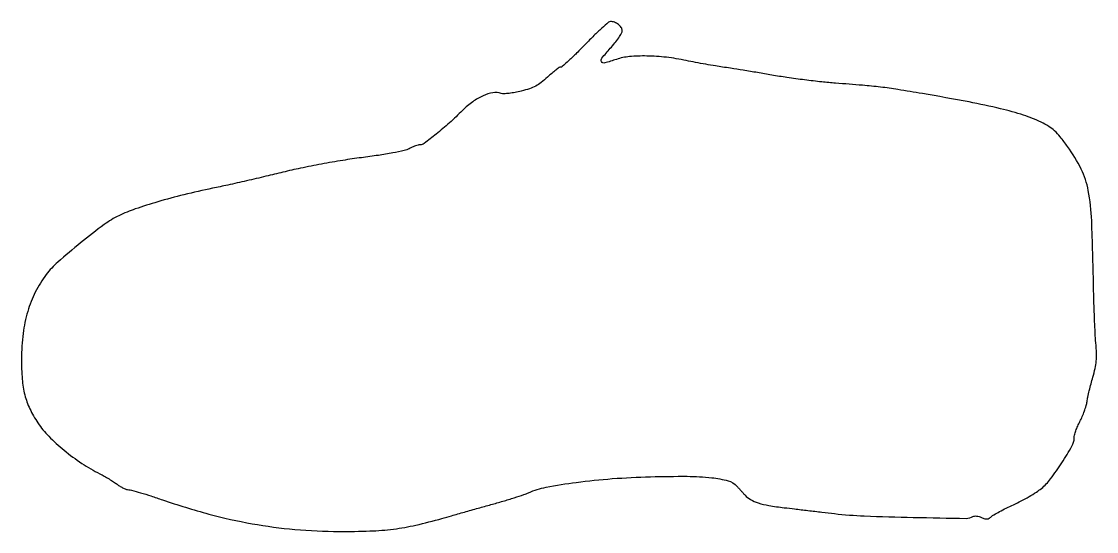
# Model space of a CAD drawing. Extents: x 1 to 472, y 1 to 224.
import ezdxf

# ---------------------------------------------------------------- set-up
doc = ezdxf.new("R2010")
doc.units = 0

msp = doc.modelspace()

# ---------------------------------------------------------------- linework, layer by layer
msp.add_lwpolyline([(247.812193, 214.001424, -0.005324), (244.019346, 210.168321, -0.008168), (240.645576, 206.937918, -0.003614), (237.725631, 204.271059, -0.185303), (237.019352, 204, 0.151456), (236.367682, 203.797966, 0.011549), (234.856194, 202.708939, 0.015047), (233.090742, 201.288451, 0.010874), (231.207159, 199.604898, -0.023594), (228.524504, 197.327158, -0.042052), (226.092379, 195.75891, -0.040569), (223.372379, 194.584573, -0.020347), (219.778292, 193.52853, -0.015433), (217.048478, 192.934603, -0.017611), (214.404506, 192.540006, -0.01699), (212.153906, 192.361939, -0.088306), (210.923544, 192.524266, 0.118657), (207.354308, 192.778545, 0.062644), (203.074436, 191.500389, 0.052925), (198.49224, 188.870184, 0.038654), (194.015632, 185.068056, -0.012071), (188.26589, 179.633386, -0.01354), (182.471789, 174.693186, -0.008611), (177.274669, 170.645356, -0.162533), (175.341806, 170, 0.069578), (174.581629, 169.893702, 0.017318), (173.383911, 169.506739, 0.017366), (172.031314, 168.963577, 0.016655), (170.70034, 168.320815, -0.066037), (168.480503, 167.507186, -0.008401), (163.483081, 166.480428, -0.009101), (157.163227, 165.410956, -0.005684), (149.726523, 164.377616, 0.008559), (141.638121, 163.206282, 0.005479), (132.284768, 161.582486, 0.005495), (123.045919, 159.768853, 0.009193), (115.324687, 158.016154, -0.00252), (107.924768, 156.232226, -0.00167), (99.412781, 154.255529, -0.00168), (91.131147, 152.39072, -0.003271), (84.506956, 150.967892, 0.00876), (71.964545, 148.129485, 0.011019), (60.460807, 145.043205, 0.012114), (50.65814, 141.920682, 0.027901), (43.499292, 138.991475, 0.048821), (37.084108, 135.130833, 0.010223), (26.711118, 127.08447, 0.010131), (16.680585, 118.628063, 0.050368), (11.665298, 113.23835, 0.045413), (6.847279, 105.51945, 0.04547), (3.504302, 97.060741, 0.041412), (1.527677, 87.444006, 0.027777), (0.80493, 76.23691, 0.021588), (1.108443, 67.393343, 0.043521), (2.249683, 60.516785, 0.048838), (4.451024, 54.468296, 0.035546), (7.995883, 48.244023, 0.047494), (12.71578, 42.451153, 0.026255), (19.463846, 36.293332, 0.025396), (27.246, 30.542393, 0.030025), (35.160399, 25.951814, -0.011887), (37.05419, 24.943279, -0.0081), (39.16033, 23.711185, -0.008166), (41.154471, 22.455819, -0.016247), (42.683278, 21.385779, 0.025895), (44.04297, 20.47266, 0.025572), (45.49535, 19.700823, 0.026443), (46.833468, 19.159417, 0.083089), (47.786155, 19, -0.068864), (49.061182, 18.823557, -0.003817), (52.930401, 17.699813, -0.005841), (57.522683, 16.269335, -0.004236), (62.602877, 14.573833, 0.016718), (82.884528, 8.362992, 0.021672), (101.861452, 4.11157, 0.02246), (120.56146, 1.626007, 0.020466), (140, 0.725254, 0.010529), (153.440134, 0.935988, 0.022385), (163.804345, 1.782539, 0.024084), (173.56552, 3.502565, 0.014335), (185, 6.437456, -0.000995), (189.16396, 7.625474, -0.000407), (194.821875, 9.22259, -0.000403), (200.900428, 10.927812, -0.000516), (206.5, 12.487567, 0.004006), (211.733784, 13.984879, 0.004592), (216.709375, 15.50136, 0.004153), (220.904788, 16.860691, 0.026101), (223, 17.682587, -0.059719), (230.648471, 20.104982, -0.014177), (243.872508, 22.226494, -0.014056), (259.636302, 23.849742, -0.011933), (276.352539, 24.696923, -0.008074), (292.481044, 24.8683, -0.025862), (303.211986, 24.253443, -0.038087), (310.395831, 22.908423, -0.145084), (314.244125, 20.552293, 0.000347), (315.075673, 19.630463, 0.000217), (316.050204, 18.552575, 0.000218), (317.011014, 17.491724, 0.000398), (317.796418, 16.626687, 0.079769), (320.22623, 14.687327, 0.051464), (323.533903, 13.243516, 0.035429), (328.191793, 12.113977, 0.012484), (335, 11.139877, 0.000046), (339.525189, 10.607753, 0.000021), (345.38125, 9.919926, 0.000021), (351.520303, 9.199393, 0.00003), (357, 8.556814, 0.019273), (370.0366, 7.536181, 0.004731), (391.537934, 6.888213, 0.001349), (414.671359, 6.472525, 0.143177), (417.680637, 7.302623, -0.125273), (418.307994, 7.499666, -0.043638), (419.261785, 7.469001, -0.040045), (420.350903, 7.248896, -0.037034), (421.421002, 6.85404, 0.031951), (422.8271, 6.318919, 0.098635), (423.833744, 6.21473, 0.112124), (424.728533, 6.508094, 0.048073), (425.745938, 7.259606, -0.052408), (426.869382, 8.074523, -0.00783), (429.312648, 9.432134, -0.008732), (432.262058, 10.945395, -0.00743), (435.424779, 12.441027, 0.014023), (438.774337, 14.079395, 0.011249), (442.286165, 16.022866, 0.011412), (445.453375, 17.968077, 0.028227), (447.654275, 19.572904, 0.058688), (451.683122, 23.752109, 0.018799), (456.648074, 30.821973, 0.015152), (461.041321, 38.079201, 0.129225), (462, 41.7266, -0.067402), (462.163202, 42.931768, -0.01788), (462.7473, 44.787371, -0.017803), (463.570217, 46.869932, -0.017469), (464.544, 48.902119, 0.01984), (465.559704, 51.047831, 0.015038), (466.507319, 53.473964, 0.015271), (467.259546, 55.808187, 0.033899), (467.655215, 57.633713, -0.016788), (468.007492, 59.577997, -0.005839), (468.641421, 62.354228, -0.005792), (469.41115, 65.39722, -0.006717), (470.215997, 68.274298, 0.01763), (471.203839, 72.127746, 0.032403), (471.690553, 75.32842, 0.029924), (471.78004, 78.730573, 0.012795), (471.511098, 83.274298, -0.008539), (471.220731, 87.561084, -0.002582), (470.92475, 94.07745, -0.002586), (470.668385, 101.388168, -0.002812), (470.495844, 108.5, 0.00489), (469.693114, 136.74483, 0.036755), (468.203351, 150.030066, 0.0685), (465.099112, 159.337082, 0.041972), (459.116084, 169.259321, 0.012358), (455.889321, 173.49314, 0.037958), (453.42915, 176.124344, 0.046324), (450.883358, 178.061746, 0.026482), (447.5, 179.932045, 0.035894), (439.841677, 182.993348, 0.018044), (429.807745, 185.796664, 0.012449), (415.943834, 188.772751, 0.004142), (395.5, 192.456466, 0.003426), (384.769362, 194.22275, 0.009401), (377.164912, 195.274902, 0.008893), (369.296191, 196.07156, 0.002797), (357.5, 196.987832, -0.009038), (351.446727, 197.534103, -0.004694), (343.9125, 198.423193, -0.004666), (336.189611, 199.481476, -0.007085), (329.5, 200.558876, 0.001589), (323.28047, 201.630823, 0.001546), (316.996875, 202.673284, 0.001524), (311.468347, 203.555636, 0.005759), (308, 204.057496, -0.00797), (304.844121, 204.528397, -0.003359), (300.61875, 205.257098, -0.003323), (296.112943, 206.096315, -0.004327), (292, 206.927658, 0.023301), (283.355028, 208.336104, 0.024546), (274.765758, 208.902323, 0.026249), (267.116388, 208.628799, 0.059839), (261.47167, 207.438862, -0.015218), (256.307015, 205.858968, -0.345328), (254.965396, 206.423952, -0.306376), (255.10055, 207.966583, -0.013481), (258.788818, 212.266806, 0.015587), (260.78426, 214.613258, 0.019779), (262.469215, 216.904883, 0.018156), (263.711338, 218.894294, 0.131204), (264, 219.975403, 0.146614), (263.57641, 221.388927, 0.082232), (262.348331, 222.716726, 0.075823), (260.637894, 223.671101, 0.089363), (258.815741, 224.001424, 0.181758), (257.988826, 223.691579, 0.004889), (255.040706, 221.064511, 0.009577), (251.620062, 217.834081, 0.006341)], format="xyb", close=True)

doc.saveas('drawing.dxf')
